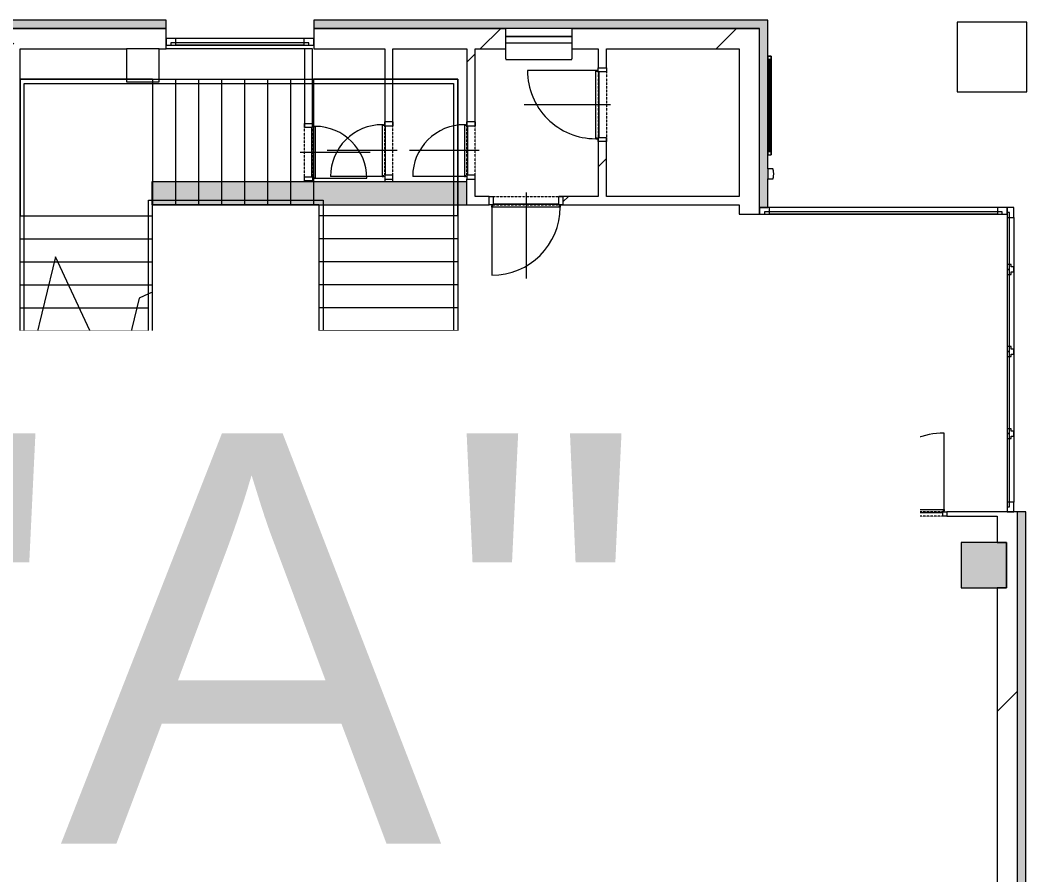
# Model space of a CAD drawing. Header units: millimetres. Extents: x 46521 to 256645, y -45352 to 20466.
# Drawn here: x 145351 to 157612, y -1503 to 8910 of the extents above; entities that cross this region are included whole.
import ezdxf

# ---------------------------------------------------------------- set-up
doc = ezdxf.new("R2010")
doc.units = ezdxf.units.MM
doc.linetypes.add('Čerchovaná se dvěma tečkami', pattern=[2.59, 1, -0.53, 0, -0.53, 0, -0.53])
for name, color, linetype, lineweight in [('A-DOOR', 31, 'Continuous', 13), ('A-DOOR-FRAM', 31, 'Continuous', 9), ('A-FLOR', 192, 'Continuous', 13), ('A-FLOR-HRAL', 11, 'Continuous', 13), ('A-GENM', 13, 'Continuous', 13), ('A-GLAZ', 151, 'Continuous', 13), ('A-GLAZ-CURT', 52, 'Continuous', 13), ('A-GLAZ-CWMG', 51, 'Continuous', 13), ('A-WALL', 113, 'Continuous', 13), ('A-WALL-PATT', 111, 'Continuous', 9), ('G-ANNO-TEXT', 231, 'Continuous', 9), ('S-COLS', 52, 'Continuous', 13), ('S-STRS', 31, 'Continuous', 13), ('S-STRS-MBND', 31, 'Continuous', 9)]:
    doc.layers.add(name, color=color, linetype=linetype, lineweight=lineweight)
doc.styles.add('Arial_3', font='arial.ttf', dxfattribs={"height": 5000})
pattern_1 = [(45, (128025, 0), (-7184.2, 7184.2), []), (45, (130898, -3e-12), (-7184.2, 7184.2), []), (45, (136646, -8e-12), (-4310.5, 10058), [4064, -2032, 67, -1965])]
pattern_2 = [(45, (128025, 0), (-7184.2, 7184.2), []), (45, (130898, -3e-12), (-7184.2, 7184.2), []), (45, (136646, -7e-12), (-4310.5, 10058), [4064, -2032, 67, -1965])]

# ---------------------------------------------------------------- blocks, each defined once
blk = doc.blocks.new('Betonový čtvercový sloup - 850 x 850-1550239-Mapka _ závislý 10')
at = {"layer": 'S-COLS', "lineweight": 9}
for p, q in [((425, 425), (-425, 425)), ((-425, 425), (-425, -425)), ((425, -425), (425, 425)), ((-425, -425), (425, -425))]:
    blk.add_line(p, q, dxfattribs=at)
blk = doc.blocks.new('ST_panel_sklo - ST_panel_sklo-2042904-Mapka _ závislý 10')
at = {"layer": 'A-GLAZ-CURT', "lineweight": 9}
for p, q in [((447, 0), (-447, 0)), ((-447, 0), (-447, -28)), ((447, -28), (447, 0)), ((-447, -28), (447, -28))]:
    blk.add_line(p, q, dxfattribs=at)
blk = doc.blocks.new('ST_panel_sklo - ST_panel_sklo-2037201-Mapka _ závislý 10')
at = {"layer": 'A-GLAZ-CURT', "lineweight": 9}
for p, q in [((1448, 28), (-1448, 28)), ((-1448, 28), (-1448, 0)), ((-1448, 0), (1448, 0)), ((1448, 0), (1448, 28))]:
    blk.add_line(p, q, dxfattribs=at)
blk = doc.blocks.new('ST_panel_sklo - ST_panel_sklo-1403568-Mapka _ závislý 10')
at = {"layer": 'A-GLAZ-CURT', "lineweight": 9}
for p, q in [((500, 0), (-500, 0)), ((-500, 0), (-500, -28)), ((500, -28), (500, 0)), ((-500, -28), (500, -28))]:
    blk.add_line(p, q, dxfattribs=at)
blk = doc.blocks.new('ST_panel_sklo - ST_panel_sklo-2042996-Mapka _ závislý 10')
at = {"layer": 'A-GLAZ-CURT', "lineweight": 9}
for p, q in [((347, 0), (-347, 0)), ((-347, 0), (-347, -28)), ((347, -28), (347, 0)), ((-347, -28), (347, -28))]:
    blk.add_line(p, q, dxfattribs=at)
blk = doc.blocks.new('OKNO_1k - OKNO_1k_800x900-2034290-Mapka _ závislý 10')
at = {"layer": 'A-GLAZ', "lineweight": 9}
for p, q in [((-400, 126), (400, 126)), ((-400, 25), (-400, 126)), ((400, 126), (400, 25)), ((400, 25), (-400, 25)), ((-400, 25), (400, 25)), ((-400, -55), (-400, 25)), ((400, 25), (400, -55)), ((400, -55), (-400, -55))]:
    blk.add_line(p, q, dxfattribs=at)
blk = doc.blocks.new('parapet s nosem_vnitní - parapet s nosem_vnitní-1280353-Mapka _ závislý 10')
at = {"layer": 'A-GENM', "lineweight": 9}
for p, q in [((-400, -190), (-400, 0)), ((400, 0), (400, -190)), ((-400, -190), (-400, -200)), ((-400, -200), (400, -200)), ((-400, -200), (400, -200)), ((400, -200), (400, -190))]:
    blk.add_line(p, q, dxfattribs=at)
blk = doc.blocks.new('Betonový čtvercový sloup - 400 x 400-1924024-Mapka _ závislý 10')
at = {"layer": 'S-COLS', "lineweight": 9}
h = blk.add_hatch(dxfattribs=at)
h.set_pattern_fill('FP_103', color=256, style=0, pattern_type=2)
h.set_pattern_definition([(45, (-22985, -2326), (-7184, 7184), []), (45, (-20112, -2326), (-7184, 7184), []), (45, (-14364, -2326), (-4310.5, 10058), [4064, -2032, 67, -1965])])
h.paths.add_polyline_path([(-200, -200), (200, -200), (200, 200), (-200, 200)])
for p, q in [((200, 200), (-200, 200)), ((-200, 200), (-200, -200)), ((200, -200), (200, 200)), ((-200, -200), (200, -200))]:
    blk.add_line(p, q, dxfattribs=at)
blk = doc.blocks.new('DPS_panel_plný - DPS_panel_plný-1380643-Mapka _ závislý 10')
at = {"layer": 'A-GLAZ-CURT', "lineweight": 9}
for p, q in [((840, 28), (-840, 28)), ((-840, 28), (-840, 0)), ((-840, 0), (840, 0)), ((840, 0), (840, 28))]:
    blk.add_line(p, q, dxfattribs=at)
blk = doc.blocks.new('Rectangular Mullion - Rectangular Mullion-Loc wall 49 Bottom 120mm 02-1380641-Mapka _ závislý 10')
at = {"layer": 'A-GLAZ-CWMG', "lineweight": 9}
for p, q in [((20783, 8685), (19223, 8685)), ((20783, 8605), (19223, 8605))]:
    blk.add_line(p, q, dxfattribs=at)
blk = doc.blocks.new('Rectangular Mullion - Rectangular Mullion-Loc wall 49 Bottom 120mm 02-1380644-Mapka _ závislý 10')
at = {"layer": 'A-GLAZ-CWMG', "lineweight": 9}
for p, q in [((-120, -79), (-120, 1)), ((-120, 1), (0, 1)), ((0, 1), (0, -79)), ((0, -79), (-120, -79))]:
    blk.add_line(p, q, dxfattribs=at)
blk = doc.blocks.new('Rectangular Mullion - Rectangular Mullion-Loc wall 49 Bottom 120mm 02-1380654-Mapka _ závislý 10')
at = {"layer": 'A-GLAZ-CWMG', "lineweight": 9}
for p, q in [((0, 1), (-120, 1)), ((-120, 1), (-120, -79)), ((0, -79), (0, 1)), ((-120, -79), (0, -79))]:
    blk.add_line(p, q, dxfattribs=at)
blk = doc.blocks.new('Rectangular Mullion - Rectangular Mullion-Loc wall 49 Bottom 120mm 02-2042903-Mapka _ závislý 10')
at = {"layer": 'A-GLAZ-CWMG', "lineweight": 9}
for p, q in [((29347, 3813), (29347, 3039)), ((29427, 3873), (29427, 3039))]:
    blk.add_line(p, q, dxfattribs=at)
blk = doc.blocks.new('Rectangular Mullion - Rectangular Mullion-Loc wall 49 Bottom 120mm 02-1403882-Mapka _ závislý 10')
at = {"layer": 'A-GLAZ-CWMG', "lineweight": 9}
for p, q in [((29347, 5813), (29347, 4933)), ((29427, 5873), (29427, 4873))]:
    blk.add_line(p, q, dxfattribs=at)
blk = doc.blocks.new('Rectangular Mullion - Rectangular Mullion-Loc wall 49 Bottom 120mm 02-2042995-Mapka _ závislý 10')
at = {"layer": 'A-GLAZ-CWMG', "lineweight": 9}
for p, q in [((29347, 6507), (29347, 5933)), ((29427, 6507), (29427, 5873))]:
    blk.add_line(p, q, dxfattribs=at)
blk = doc.blocks.new('Rectangular Mullion - Rectangular Mullion-Loc wall 49 Bottom 120mm 02-1403919-Mapka _ závislý 10')
at = {"layer": 'A-GLAZ-CWMG', "lineweight": 9}
for p, q in [((-120, -1), (-120, 79)), ((-120, 79), (0, 79)), ((0, 79), (0, -1)), ((0, -1), (-120, -1))]:
    blk.add_line(p, q, dxfattribs=at)
blk = doc.blocks.new('Rectangular Mullion - Rectangular Mullion-Loc wall 49 Bottom 120mm 02-2036990-Mapka _ závislý 10')
at = {"layer": 'A-GLAZ-CWMG', "lineweight": 9}
for p, q in [((0, 79), (-120, 79)), ((-120, 79), (-120, -1)), ((0, -1), (0, 79)), ((-120, -1), (0, -1))]:
    blk.add_line(p, q, dxfattribs=at)
blk = doc.blocks.new('Rectangular Mullion - Rectangular Mullion-Loc wall 49 Bottom 120mm-1403881-Mapka _ závislý 10')
at = {"layer": 'A-GLAZ-CWMG', "lineweight": 9}
for p, q in [((-60, -1), (-60, 49)), ((-60, 49), (-30, 49)), ((-30, 49), (-30, 79)), ((-30, 79), (30, 79)), ((30, 79), (30, 49)), ((30, 49), (60, 49)), ((60, 49), (60, -1)), ((60, -1), (-60, -1))]:
    blk.add_line(p, q, dxfattribs=at)
blk = doc.blocks.new('Rectangular Mullion - Rectangular Mullion-Loc wall 49 Bottom 120mm-V157-Mapka _ závislý 10')
at = {"layer": 'A-GLAZ-CWMG', "lineweight": 9}
for p, q in [((-60, -1), (-60, 49)), ((-60, 49), (-30, 49)), ((-30, 49), (-30, 79)), ((-30, 79), (30, 79)), ((30, 79), (30, 49)), ((30, 49), (60, 49)), ((60, 49), (60, -1)), ((60, -1), (-60, -1))]:
    blk.add_line(p, q, dxfattribs=at)
blk = doc.blocks.new('Rectangular Mullion - Rectangular Mullion-Loc wall 49 Bottom 120mm-V158-Mapka _ závislý 10')
at = {"layer": 'A-GLAZ-CWMG', "lineweight": 9}
for p, q in [((-60, -1), (-60, 49)), ((-60, 49), (-30, 49)), ((-30, 49), (-30, 79)), ((-30, 79), (30, 79)), ((30, 79), (30, 49)), ((30, 49), (60, 49)), ((60, 49), (60, -1)), ((60, -1), (-60, -1))]:
    blk.add_line(p, q, dxfattribs=at)
blk = doc.blocks.new('Rectangular Mullion - Rectangular Mullion-Loc wall 49 Bottom 120mm 02-2037200-Mapka _ závislý 10')
at = {"layer": 'A-GLAZ-CWMG', "lineweight": 9}
for p, q in [((29228, 6627), (26452, 6627)), ((29228, 6547), (26452, 6547))]:
    blk.add_line(p, q, dxfattribs=at)
blk = doc.blocks.new('Rectangular Mullion - Rectangular Mullion-Loc wall 49 Bottom 120mm 02-1403604-Mapka _ závislý 10')
at = {"layer": 'A-GLAZ-CWMG', "lineweight": 9}
for p, q in [((-120, -79), (-120, 1)), ((-120, 1), (0, 1)), ((0, 1), (0, -79)), ((0, -79), (-120, -79))]:
    blk.add_line(p, q, dxfattribs=at)
blk = doc.blocks.new('Rectangular Mullion - Rectangular Mullion-Loc wall 49 Bottom 120mm 02-1403605-Mapka _ závislý 10')
at = {"layer": 'A-GLAZ-CWMG', "lineweight": 9}
for p, q in [((0, 1), (-120, 1)), ((-120, 1), (-120, -79)), ((0, -79), (0, 1)), ((-120, -79), (0, -79))]:
    blk.add_line(p, q, dxfattribs=at)
blk = doc.blocks.new('Informační tabule - Informační tabule-1630104-Mapka _ závislý 10')
at = {"layer": 'A-GENM', "lineweight": 9}
for p, q in [((26432, 8471), (26432, 7271)), ((26432, 7271), (26432, 8471)), ((26472, 8471), (26432, 8471)), ((26432, 8471), (26472, 8471)), ((26472, 8471), (26472, 7271)), ((26472, 7271), (26472, 8471)), ((26432, 8431), (26432, 7311)), ((26432, 7311), (26432, 8431)), ((26452, 8431), (26432, 8431)), ((26432, 8431), (26452, 8431)), ((26432, 8431), (26432, 7311)), ((26432, 7311), (26432, 8431)), ((26472, 8431), (26432, 8431)), ((26432, 8431), (26472, 8431)), ((26452, 8431), (26452, 7311)), ((26452, 7311), (26452, 8431)), ((26472, 8431), (26452, 8431)), ((26452, 8431), (26472, 8431)), ((26452, 8431), (26452, 7311)), ((26452, 7311), (26452, 8431)), ((26472, 8431), (26472, 7311)), ((26472, 7311), (26472, 8431)), ((26472, 8431), (26472, 7311)), ((26472, 7311), (26472, 8431)), ((26452, 7311), (26432, 7311)), ((26452, 7311), (26432, 7311)), ((26432, 7311), (26472, 7311)), ((26432, 7311), (26472, 7311)), ((26432, 7271), (26472, 7271)), ((26432, 7271), (26472, 7271)), ((26472, 7311), (26452, 7311)), ((26472, 7311), (26452, 7311))]:
    blk.add_line(p, q, dxfattribs=at)
blk = doc.blocks.new('Nástěnný zvonek - Typ 1-1638298-Mapka _ závislý 10')
at = {"layer": 'A-GENM', "lineweight": 9}
for p, q in [((65, 141), (65, 75)), ((185, 75), (185, 142)), ((65, 75), (185, 75))]:
    blk.add_line(p, q, dxfattribs=at)
for start, end in [(78.4414, 102.2316), (81.0091, 99.6582), (81.0091, 99.6582), (81.0091, 99.6582), (81.0091, 99.6582), (81.0091, 99.6582), (81.0091, 99.6582), (81.0091, 99.6582), (81.0091, 99.6582), (81.0091, 99.6582), (81.0091, 99.6582), (81.0091, 99.6582), (81.0091, 99.6582), (81.0091, 99.6582), (81.0091, 99.6582), (81.0091, 99.6582), (81.0091, 99.6582)]:
    blk.add_arc((127, -144), 291, start, end, dxfattribs=at)
blk = doc.blocks.new('DVERE_1k_oblozka - DD03_01_600x1970_koupelna-1549500-Mapka _ závislý 10')
at = {"layer": 'A-DOOR', "lineweight": 9}
for p, q in [((0, -103), (0, 747)), ((-315, 47), (-315, 707)), ((-300, 47), (-350, 47)), ((-350, 47), (-350, -53)), ((315, 77), (-315, 77)), ((-315, 77), (-315, 62)), ((-315, 62), (-300, 62)), ((-300, -53), (-300, 47)), ((-300, 37), (300, 37)), ((205, 77), (-205, 77)), ((300, 62), (315, 62)), ((350, 47), (300, 47)), ((300, 47), (300, -53)), ((315, 62), (315, 77)), ((315, 77), (315, 47)), ((350, -53), (350, 47)), ((-350, -53), (-300, -53)), ((300, -53), (350, -53))]:
    blk.add_line(p, q, dxfattribs=at)
at = {"layer": 'A-DOOR', "linetype": 'Čerchovaná se dvěma tečkami', "lineweight": 9}
for p, q in [((-300, 47), (300, 47)), ((-300, -53), (300, -53))]:
    blk.add_line(p, q, dxfattribs=at)
at = {"layer": 'A-DOOR', "lineweight": 9}
blk.add_arc((-315, 77), 630, 360, 90, dxfattribs=at)
at = {"layer": 'A-DOOR-FRAM'}
for p, q in [((-300, 47), (-350, 47)), ((-300, -53), (-300, 47)), ((300, 47), (300, -53)), ((300, 47), (350, 47)), ((-350, -53), (-300, -53)), ((350, -53), (300, -53))]:
    blk.add_line(p, q, dxfattribs=at)
blk = doc.blocks.new('DVERE_1k_oblozka - DD03_01_600x1970_koupelna-1549499-Mapka _ závislý 10')
at = {"layer": 'A-DOOR', "lineweight": 9}
for p, q in [((-350, 53), (-300, 53)), ((-350, -47), (-350, 53)), ((-300, 53), (-300, -47)), ((0, 103), (0, -747)), ((300, 53), (350, 53)), ((300, -47), (300, 53)), ((350, 53), (350, -47)), ((-300, -47), (-350, -47)), ((-315, -47), (-315, -707)), ((-315, -62), (-300, -62)), ((-315, -77), (-315, -62)), ((315, -77), (-315, -77)), ((-300, -37), (300, -37)), ((205, -77), (-205, -77)), ((350, -47), (300, -47)), ((300, -62), (315, -62)), ((315, -77), (315, -47)), ((315, -62), (315, -77))]:
    blk.add_line(p, q, dxfattribs=at)
at = {"layer": 'A-DOOR', "linetype": 'Čerchovaná se dvěma tečkami', "lineweight": 9}
for p, q in [((-300, 53), (300, 53)), ((-300, -47), (300, -47))]:
    blk.add_line(p, q, dxfattribs=at)
at = {"layer": 'A-DOOR', "lineweight": 9}
blk.add_arc((-315, -77), 630, 270, 0, dxfattribs=at)
at = {"layer": 'A-DOOR-FRAM'}
for p, q in [((-350, 53), (-300, 53)), ((-300, 53), (-300, -47)), ((300, -47), (300, 53)), ((350, 53), (300, 53)), ((-300, -47), (-350, -47)), ((300, -47), (350, -47))]:
    blk.add_line(p, q, dxfattribs=at)
blk = doc.blocks.new('DVERE_1k_oblozka - DD03_01_800x1970_koupelna-1549492-Mapka _ závislý 10')
at = {"layer": 'A-DOOR', "lineweight": 9}
for p, q in [((-450, 53), (-400, 53)), ((-450, -47), (-450, 53)), ((-400, 53), (-400, -47)), ((0, 103), (0, -947)), ((400, 53), (450, 53)), ((400, -47), (400, 53)), ((450, 53), (450, -47)), ((-400, -47), (-450, -47)), ((-415, -47), (-415, -907)), ((-415, -62), (-400, -62)), ((-415, -77), (-415, -62)), ((415, -77), (-415, -77)), ((-400, -37), (400, -37)), ((305, -77), (-305, -77)), ((450, -47), (400, -47)), ((400, -62), (415, -62)), ((415, -77), (415, -47)), ((415, -62), (415, -77))]:
    blk.add_line(p, q, dxfattribs=at)
at = {"layer": 'A-DOOR', "linetype": 'Čerchovaná se dvěma tečkami', "lineweight": 9}
for p, q in [((-400, 53), (400, 53)), ((-400, -47), (400, -47))]:
    blk.add_line(p, q, dxfattribs=at)
at = {"layer": 'A-DOOR', "lineweight": 9}
blk.add_arc((-415, -77), 830, 270, 0, dxfattribs=at)
at = {"layer": 'A-DOOR-FRAM'}
for p, q in [((-450, 53), (-400, 53)), ((-400, 53), (-400, -47)), ((400, -47), (400, 53)), ((450, 53), (400, 53)), ((-400, -47), (-450, -47)), ((400, -47), (450, -47))]:
    blk.add_line(p, q, dxfattribs=at)
blk = doc.blocks.new('Typ horního madla - Horní madlo_Vnitřní_-2021614-Mapka _ závislý 10')
at = {"layer": 'A-FLOR-HRAL', "lineweight": 9}
for p, q in [((18888, 6715), (19013, 6715)), ((18888, 6590), (18888, 6715)), ((18938, 6665), (19013, 6665)), ((18938, 6590), (18938, 6665)), ((19013, 6715), (20898, 6715)), ((19013, 6665), (20898, 6665)), ((20898, 6715), (21015, 6715)), ((20898, 6665), (20965, 6665)), ((20965, 6665), (20965, 6526)), ((21015, 6715), (21015, 6526)), ((18888, 6526), (18888, 6590)), ((18888, 5574), (18888, 6526)), ((18938, 6526), (18938, 6590)), ((18938, 5597), (18938, 6526)), ((20965, 6526), (20965, 4846)), ((21015, 6526), (21015, 4846)), ((18938, 5597), (18888, 5574)), ((18888, 4846), (18888, 5574)), ((18938, 4846), (18938, 5597)), ((18888, 4846), (18938, 4846)), ((21015, 4846), (20965, 4846))]:
    blk.add_line(p, q, dxfattribs=at)
blk = doc.blocks.new('Typ horního madla - Horní madlo_Vnitřní_-2021630-Mapka _ závislý 10')
at = {"layer": 'A-FLOR-HRAL', "lineweight": 9}
for p, q in [((17327, 8190), (18658, 8190)), ((17327, 6526), (17327, 8190)), ((17377, 8140), (18658, 8140)), ((17377, 6526), (17377, 8140)), ((18658, 8190), (20898, 8190)), ((18658, 8140), (20898, 8140)), ((20898, 8190), (22655, 8190)), ((20898, 8140), (22605, 8140)), ((22605, 8140), (22605, 6806)), ((22655, 8190), (22655, 6806)), ((22605, 6806), (22605, 4846)), ((22655, 6806), (22655, 4846)), ((17327, 4846), (17327, 6526)), ((17377, 4869), (17377, 6526)), ((17377, 4869), (17327, 4846)), ((17327, 4846), (17377, 4846)), ((17327, 4846), (17327, 4846)), ((17377, 4846), (17377, 4869)), ((22655, 4846), (22605, 4846))]:
    blk.add_line(p, q, dxfattribs=at)
blk = doc.blocks.new('DVERE_1k_oblozka - DD03_01_800x1970_koupelna-2042788-Mapka _ závislý 10')
at = {"layer": 'A-DOOR', "lineweight": 9}
for p, q in [((-415, 22), (-415, 882)), ((0, -78), (0, 922)), ((-400, 22), (-450, 22)), ((-450, 22), (-450, -28)), ((415, 52), (-415, 52)), ((-415, 52), (-415, 37)), ((-415, 37), (-400, 37)), ((-400, -28), (-400, 22)), ((-400, 12), (400, 12)), ((305, 52), (-305, 52)), ((400, 37), (415, 37)), ((450, 22), (400, 22)), ((400, 22), (400, -28)), ((415, 37), (415, 52)), ((415, 52), (415, 22)), ((450, -28), (450, 22)), ((-450, -28), (-400, -28)), ((400, -28), (450, -28))]:
    blk.add_line(p, q, dxfattribs=at)
at = {"layer": 'A-DOOR', "linetype": 'Čerchovaná se dvěma tečkami', "lineweight": 9}
for p, q in [((-400, 22), (400, 22)), ((-400, -28), (400, -28))]:
    blk.add_line(p, q, dxfattribs=at)
at = {"layer": 'A-DOOR', "lineweight": 9}
blk.add_arc((-415, 52), 830, 360, 90, dxfattribs=at)
at = {"layer": 'A-DOOR-FRAM'}
for p, q in [((-400, 22), (-450, 22)), ((-400, -28), (-400, 22)), ((400, 22), (400, -28)), ((400, 22), (450, 22)), ((-450, -28), (-400, -28)), ((450, -28), (400, -28))]:
    blk.add_line(p, q, dxfattribs=at)
blk = doc.blocks.new('DVERE_1k_oblozka - DD03_01_900x1970-2043994-Mapka _ závislý 10')
at = {"layer": 'A-DOOR', "lineweight": 9}
for p, q in [((-500, 28), (-450, 28)), ((-500, -22), (-500, 28)), ((-450, 28), (-450, -22)), ((0, 78), (0, -1022)), ((450, 28), (500, 28)), ((450, -22), (450, 28)), ((500, 28), (500, -22)), ((-450, -22), (-500, -22)), ((-465, -22), (-465, -982)), ((-465, -37), (-450, -37)), ((-465, -52), (-465, -37)), ((465, -52), (-465, -52)), ((-450, -12), (450, -12)), ((355, -52), (-355, -52)), ((500, -22), (450, -22)), ((450, -37), (465, -37)), ((465, -52), (465, -22)), ((465, -37), (465, -52))]:
    blk.add_line(p, q, dxfattribs=at)
at = {"layer": 'A-DOOR', "linetype": 'Čerchovaná se dvěma tečkami', "lineweight": 9}
for p, q in [((-450, 28), (450, 28)), ((-450, -22), (450, -22))]:
    blk.add_line(p, q, dxfattribs=at)
at = {"layer": 'A-DOOR', "lineweight": 9}
blk.add_arc((-465, -52), 930, 270, 0, dxfattribs=at)
at = {"layer": 'A-DOOR-FRAM'}
for p, q in [((-500, 28), (-450, 28)), ((-450, 28), (-450, -22)), ((450, -22), (450, 28)), ((500, 28), (450, 28)), ((-450, -22), (-500, -22)), ((450, -22), (500, -22))]:
    blk.add_line(p, q, dxfattribs=at)
blk = doc.blocks.new('Betonový čtvercový sloup - 400 x 400-V178-Mapka _ závislý 10')
at = {"layer": 'S-COLS', "lineweight": 9}
h = blk.add_hatch(dxfattribs=at)
h.set_pattern_fill('FP_117', color=256, style=0, pattern_type=2)
h.set_pattern_definition([(45, (-18821, -8360), (-7184, 7184), []), (45, (-15948, -8360), (-7184, 7184), []), (45, (-10200, -8360), (-4310.5, 10058), [4064, -2032, 67, -1965])])
h.paths.add_polyline_path([(-200, -200), (200, -200), (200, 200), (-200, 200)])
for p, q in [((200, 200), (-200, 200)), ((-200, 200), (-200, -200)), ((200, -200), (200, 200)), ((-200, -200), (200, -200))]:
    blk.add_line(p, q, dxfattribs=at)

msp = doc.modelspace()

# ---------------------------------------------------------------- hatches: boundary and pattern name
at = {"layer": 'A-WALL-PATT'}
h = msp.add_hatch(color=256, dxfattribs=at)
h.paths.add_polyline_path([(154456.7, 8810.3), (154456.7, 8910.3), (148927.5, 8910.3), (148927.5, 8810.3), (154356.7, 8810.3)])
h.paths.add_polyline_path([(143937.2, 8810.3), (143937.2, 8811.3), (147127.5, 8810.3), (147127.5, 8910.3), (138436.7, 8910.3), (138436.7, 8810.3), (143487.2, 8810.3)])
h = msp.add_hatch(dxfattribs=at)
h.set_pattern_fill('FP_56', color=256, angle=45, style=0, pattern_type=2)
h.set_pattern_definition(pattern_1)
h.paths.add_polyline_path([(154106.7, 8560.3), (154356.7, 8560.3), (154356.7, 8810.3), (152068.1, 8810.3), (152068.1, 8560.3), (152490.3, 8560.3)])
h.paths.add_polyline_path([(138786.7, 8560.3), (141467.2, 8560.3), (141467.2, 8810.3), (138536.7, 8810.3), (138536.7, 8560.3)])
h.paths.add_polyline_path([(142687.2, 8560.3), (142687.2, 8810.3), (142267.2, 8810.3), (142267.2, 8560.3), (142601.8, 8560.3)])
h.paths.add_polyline_path([(149791.8, 8560.3), (151268.1, 8560.3), (151268.1, 8810.3), (148927.5, 8810.3), (148927.5, 8560.3)])
h.paths.add_polyline_path([(143487.2, 8560.3), (143937.2, 8577.6), (143937.2, 8810.3), (143487.2, 8810.3), (143487.2, 8604.7)])
h.paths.add_polyline_path([(144737.2, 8560.3), (147127.5, 8560.3), (147127.5, 8810.3), (144737.2, 8810.3), (144737.2, 8630.3)])
for points in [[(154456.7, 6626.8), (154456.7, 8810.3), (154356.7, 8810.3), (154356.7, 6626.8)], [(149891.8, 6661.4), (150791.8, 6661.4), (150791.8, 6941.4), (146956, 6941.4), (146956, 6661.4), (149791.8, 6661.4)], [(157498.1, -4136.1), (157598.1, -4136.1), (157598.1, 2919.2), (157498.1, 2919.2), (157498.1, -3886.1)]]:
    msp.add_hatch(color=256, dxfattribs=at).paths.add_polyline_path(points)
h = msp.add_hatch(dxfattribs=at)
h.set_pattern_fill('FP_61', color=256, angle=45, style=0, pattern_type=2)
h.set_pattern_definition(pattern_2)
h.paths.add_polyline_path([(148812.9, 7650.8), (148912.9, 7650.8), (148912.9, 8560.3), (148812.9, 8560.3), (148812.9, 7985.3)])
h = msp.add_hatch(dxfattribs=at)
h.set_pattern_fill('FP_61', color=256, angle=45, style=0, pattern_type=2)
h.set_pattern_definition(pattern_2)
h.paths.add_polyline_path([(149791.8, 6941.4), (149891.8, 6941.4), (149891.8, 6971.4), (149791.8, 6971.4)])
h.paths.add_polyline_path([(149891.8, 7671.4), (149891.8, 8560.3), (149791.8, 8560.3), (149791.8, 7671.4)])
h = msp.add_hatch(dxfattribs=at)
h.set_pattern_fill('FP_61', color=256, angle=45, style=0, pattern_type=2)
h.set_pattern_definition(pattern_2)
h.paths.add_polyline_path([(150791.8, 6661.4), (150891.8, 6661.4), (150891.8, 6971.4), (150791.8, 6971.4), (150791.8, 6761.4)])
h.paths.add_polyline_path([(150791.8, 7671.4), (150891.8, 7671.4), (150891.8, 8560.3), (150791.8, 8560.3), (150791.8, 7985.3)])
h = msp.add_hatch(dxfattribs=at)
h.set_pattern_fill('FP_61', color=256, angle=45, style=0, pattern_type=2)
h.set_pattern_definition(pattern_2)
h.paths.add_polyline_path([(152390.3, 6761.4), (152490.3, 6761.4), (152490.3, 7430.3), (152390.3, 7430.3)])
h.paths.add_polyline_path([(152490.3, 8330.3), (152490.3, 8560.3), (152390.3, 8560.3), (152390.3, 8330.3)])
h = msp.add_hatch(dxfattribs=at)
h.set_pattern_fill('FP_55', color=256, angle=45, style=0, pattern_type=2)
h.set_pattern_definition(pattern_2)
h.paths.add_polyline_path([(154106.7, 6547.8), (154356.7, 6547.8), (154356.7, 8560.3), (154106.7, 8560.3), (154106.7, 6661.4)])
h = msp.add_hatch(dxfattribs=at)
h.set_pattern_fill('FP_55', color=256, angle=45, style=0, pattern_type=2)
h.set_pattern_definition(pattern_2)
h.paths.add_polyline_path([(151961.8, 6661.4), (154106.7, 6661.4), (154106.7, 6761.4), (151961.8, 6761.4)])
h.paths.add_polyline_path([(150891.8, 6661.4), (151061.8, 6661.4), (151061.8, 6761.4), (150891.8, 6761.4)])
h = msp.add_hatch(dxfattribs=at)
h.set_pattern_fill('FP_56', color=256, angle=45, style=0, pattern_type=2)
h.set_pattern_definition(pattern_1)
h.paths.add_polyline_path([(156638.1, 2869.2), (157248.1, 2869.2), (157248.1, 2919.2), (156638.1, 2919.2)])
h.paths.add_polyline_path([(146775.3, 2869.2), (147387.6, 2869.2), (147387.6, 2919.2), (144753.3, 2919.2), (144753.3, 2869.2)])
h.paths.add_polyline_path([(153549.6, 2869.2), (153549.6, 2919.2), (152489.6, 2919.2), (152489.6, 2869.2), (153054.6, 2869.2)])
h.paths.add_polyline_path([(155638.1, 2869.2), (155638.1, 2919.2), (154549.6, 2919.2), (154549.6, 2869.2), (155134.6, 2869.2)])
h.paths.add_polyline_path([(150317.6, 2869.2), (151489.6, 2869.2), (151489.6, 2919.2), (150317.6, 2919.2)])
h.paths.add_polyline_path([(148287.6, 2869.2), (149417.6, 2869.2), (149417.6, 2919.2), (148287.6, 2919.2)])
h = msp.add_hatch(dxfattribs=at)
h.set_pattern_fill('FP_55', color=256, angle=45, style=0, pattern_type=2)
h.set_pattern_definition(pattern_2)
h.paths.add_polyline_path([(146825.3, -1142.8), (146825.3, 2869.2), (146775.3, 2869.2), (146775.3, -1142.8)])
h = msp.add_hatch(dxfattribs=at)
h.set_pattern_fill('FP_55', color=256, angle=45, style=0, pattern_type=2)
h.set_pattern_definition(pattern_2)
h.paths.add_polyline_path([(148907.6, -1142.8), (148907.6, 2869.2), (148857.6, 2869.2), (148857.6, -1142.8)])
h = msp.add_hatch(dxfattribs=at)
h.set_pattern_fill('FP_55', color=256, angle=45, style=0, pattern_type=2)
h.set_pattern_definition(pattern_2)
h.paths.add_polyline_path([(150985.3, -1142.8), (150985.3, 2125.9), (150935.3, 2125.9), (150935.3, -1142.8)])
h.paths.add_polyline_path([(150985.3, 2525.9), (150985.3, 2869.2), (150935.3, 2869.2), (150935.3, 2525.9)])
h = msp.add_hatch(dxfattribs=at)
h.set_pattern_fill('FP_57', color=256, angle=45, style=0, pattern_type=2)
h.set_pattern_definition(pattern_2)
h.paths.add_polyline_path([(153054.6, -1158.3), (153054.6, 2869.2), (153004.6, 2869.2), (153004.6, -1158.3)])
h = msp.add_hatch(dxfattribs=at)
h.set_pattern_fill('FP_57', color=256, angle=45, style=0, pattern_type=2)
h.set_pattern_definition(pattern_2)
h.paths.add_polyline_path([(155134.6, -1158.3), (155134.6, 2869.2), (155084.6, 2869.2), (155084.6, -1158.3)])
h = msp.add_hatch(dxfattribs=at)
h.set_pattern_fill('FP_55', color=256, angle=45, style=0, pattern_type=2)
h.set_pattern_definition(pattern_2)
h.paths.add_polyline_path([(157498.1, -3886.1), (157498.1, 2919.2), (157248.1, 2919.2), (157248.1, 2545.3), (157363.1, 2545.3), (157363.1, 1995.3), (157248.1, 1995.3), (157248.1, -3886.1), (157363.1, -3886.1)])
at = {"layer": 'S-COLS'}
msp.add_hatch(color=256, dxfattribs=at).paths.add_polyline_path([(157363.1, 1995.3), (157363.1, 2545.3), (156813.1, 2545.3), (156813.1, 1995.3), (157248.1, 1995.3)])

# ---------------------------------------------------------------- linework, layer by layer
at = {"layer": 'A-FLOR', "lineweight": 9}
msp.add_line((148812.9, 8560.3), (147127.5, 8560.3), dxfattribs=at)
at = {"layer": 'A-WALL', "lineweight": 9}
for p, q in [((147127.5, 8910.3), (138436.7, 8910.3)), ((147127.5, 8560.3), (147127.5, 8910.3)), ((154456.7, 8910.3), (148927.5, 8910.3)), ((148927.5, 8910.3), (148927.5, 8560.3)), ((154456.7, 7096.8), (154456.7, 8910.3)), ((144737.2, 8810.3), (147127.5, 8810.3)), ((147127.5, 8810.3), (144737.2, 8810.3)), ((148927.5, 8810.3), (151268.1, 8810.3)), ((151268.1, 8810.3), (148927.5, 8810.3)), ((152068.1, 8810.3), (154356.7, 8810.3)), ((154356.7, 8810.3), (152068.1, 8810.3)), ((154356.7, 6547.8), (154356.7, 8810.3)), ((145351, 8560.3), (146646, 8560.3)), ((145351, 4725.3), (145351, 8560.3)), ((147046, 8560.3), (147127.5, 8560.3)), ((148912.9, 8560.3), (148812.9, 8560.3)), ((148812.9, 8560.3), (148812.9, 7650.8)), ((148912.9, 7650.8), (148912.9, 8560.3)), ((148927.5, 8560.3), (149791.8, 8560.3)), ((149791.8, 8560.3), (149791.8, 7671.4)), ((149891.8, 8560.3), (150791.8, 8560.3)), ((149891.8, 7671.4), (149891.8, 8560.3)), ((150791.8, 8560.3), (150791.8, 7671.4)), ((150891.8, 8560.3), (151268.1, 8560.3)), ((150891.8, 7671.4), (150891.8, 8560.3)), ((152068.1, 8560.3), (152390.3, 8560.3)), ((152390.3, 8560.3), (152390.3, 8330.3)), ((152490.3, 8560.3), (154106.7, 8560.3)), ((152490.3, 8330.3), (152490.3, 8560.3)), ((154106.7, 8560.3), (154106.7, 6761.4)), ((152390.3, 7430.3), (152390.3, 6761.4)), ((152490.3, 6761.4), (152490.3, 7430.3)), ((150791.8, 6941.4), (146956, 6941.4)), ((146956, 6941.4), (146956, 6661.4)), ((148812.9, 6950.8), (148812.9, 6941.4)), ((148912.9, 6941.4), (148912.9, 6950.8)), ((149791.8, 6971.4), (149791.8, 6941.4)), ((149891.8, 6941.4), (149891.8, 6971.4)), ((150791.8, 6661.4), (150791.8, 6971.4)), ((150891.8, 6761.4), (150891.8, 6971.4)), ((154456.7, 6626.8), (154456.7, 6976.8)), ((151061.8, 6761.4), (150891.8, 6761.4)), ((152390.3, 6761.4), (151961.8, 6761.4)), ((154106.7, 6761.4), (152490.3, 6761.4)), ((146956, 6661.4), (150791.8, 6661.4)), ((150791.8, 6661.4), (151061.8, 6661.4)), ((151961.8, 6661.4), (154106.7, 6661.4)), ((154106.7, 6661.4), (154106.7, 6547.8)), ((154356.7, 6626.8), (154456.7, 6626.8)), ((154106.7, 6547.8), (154356.7, 6547.8)), ((145226, 4725.3), (145351, 4725.3)), ((147387.6, 2919.2), (144703.3, 2919.2)), ((144753.3, 2869.2), (146775.3, 2869.2)), ((146775.3, 2869.2), (146775.3, -1142.8)), ((146825.3, 2869.2), (147387.6, 2869.2)), ((146825.3, -1142.8), (146825.3, 2869.2)), ((149417.6, 2919.2), (148287.6, 2919.2)), ((148287.6, 2869.2), (148857.6, 2869.2)), ((148857.6, 2869.2), (148857.6, -1142.8)), ((148907.6, 2869.2), (149417.6, 2869.2)), ((148907.6, -1142.8), (148907.6, 2869.2)), ((151489.6, 2919.2), (150317.6, 2919.2)), ((150317.6, 2869.2), (150935.3, 2869.2)), ((150935.3, 2869.2), (150935.3, 2525.9)), ((150985.3, 2869.2), (151489.6, 2869.2)), ((150985.3, 2525.9), (150985.3, 2869.2)), ((153549.6, 2919.2), (152489.6, 2919.2)), ((152489.6, 2869.2), (153004.6, 2869.2)), ((153004.6, 2869.2), (153004.6, -1158.3)), ((153054.6, -1158.3), (153054.6, 2869.2)), ((153054.6, 2869.2), (153549.6, 2869.2)), ((155638.1, 2919.2), (154549.6, 2919.2)), ((154549.6, 2869.2), (155084.6, 2869.2)), ((155084.6, 2869.2), (155084.6, -1158.3)), ((155134.6, 2869.2), (155638.1, 2869.2)), ((155134.6, -1158.3), (155134.6, 2869.2)), ((157598.1, 2919.2), (156638.1, 2919.2)), ((156638.1, 2869.2), (157248.1, 2869.2)), ((157248.1, 2869.2), (157248.1, 2545.3)), ((157498.1, -4136.1), (157498.1, 2919.2)), ((157598.1, -4236.1), (157598.1, 2919.2)), ((157248.1, 2545.3), (157363.1, 2545.3)), ((157363.1, 2545.3), (157363.1, 1995.3)), ((150935.3, 2125.9), (150935.3, -1142.8)), ((150985.3, -1142.8), (150985.3, 2125.9)), ((157248.1, 1995.3), (157248.1, -3886.1)), ((157363.1, 1995.3), (157248.1, 1995.3)), ((146775.3, -1142.8), (146825.3, -1142.8)), ((148857.6, -1142.8), (148907.6, -1142.8)), ((150935.3, -1142.8), (150985.3, -1142.8)), ((153004.6, -1158.3), (153054.6, -1158.3)), ((155084.6, -1158.3), (155134.6, -1158.3))]:
    msp.add_line(p, q, dxfattribs=at)
at = {"layer": 'S-COLS', "lineweight": 9}
for p, q in [((157248.1, 2545.3), (156813.1, 2545.3)), ((156813.1, 2545.3), (156813.1, 1995.3)), ((157363.1, 2545.3), (157248.1, 2545.3)), ((157363.1, 1995.3), (157363.1, 2545.3)), ((156813.1, 1995.3), (157248.1, 1995.3)), ((157248.1, 1995.3), (157363.1, 1995.3))]:
    msp.add_line(p, q, dxfattribs=at)
at = {"layer": 'S-STRS', "lineweight": 9}
for p, q in [((145766.1, 5965.7), (145810.1, 5965.7)), ((145766.1, 5965.7), (145810.1, 5965.7)), ((145698.1, 5685.7), (145940.6, 5685.7)), ((145698.1, 5685.7), (145940.6, 5685.7)), ((146963.1, 5405.7), (146963.1, 5597.5)), ((145630, 5405.7), (146071.2, 5405.7)), ((145630, 5405.7), (146071.2, 5405.7)), ((146773.6, 5405.7), (146912.7, 5405.7)), ((146773.6, 5405.7), (146912.7, 5405.7)), ((146963.1, 5125.7), (146963.1, 5405.7)), ((145562, 5125.7), (146201.8, 5125.7)), ((145562, 5125.7), (146201.8, 5125.7)), ((146705.5, 5125.7), (146912.7, 5125.7)), ((146705.5, 5125.7), (146912.7, 5125.7)), ((146963.1, 4845.7), (146963.1, 5125.7)), ((145351, 4845.7), (146332.3, 4845.7)), ((145351, 4845.7), (146332.3, 4845.7)), ((146637.5, 4845.7), (146912.7, 4845.7)), ((146637.5, 4845.7), (146912.7, 4845.7))]:
    msp.add_line(p, q, dxfattribs=at)
at = {"layer": 'S-STRS-MBND'}
for p, q in [((145351, 8190.4), (145351, 6525.7)), ((146963.1, 8190.4), (145351, 8190.4)), ((146963.1, 8190.4), (146963.1, 6664.5)), ((146963.1, 8190.4), (148923.1, 8190.4)), ((146963.1, 8190.4), (146963.1, 6664.5)), ((147243.1, 8190.4), (147243.1, 6664.5)), ((147243.1, 8190.4), (147243.1, 6664.5)), ((147523.1, 8190.4), (147523.1, 6664.5)), ((147523.1, 8190.4), (147523.1, 6664.5)), ((147803.1, 8190.4), (147803.1, 6664.5)), ((147803.1, 8190.4), (147803.1, 6664.5)), ((148083.1, 8190.4), (148083.1, 6664.5)), ((148083.1, 8190.4), (148083.1, 6664.5)), ((148363.1, 8190.4), (148363.1, 6664.5)), ((148363.1, 8190.4), (148363.1, 6664.5)), ((148643.1, 8190.4), (148643.1, 6664.5)), ((148643.1, 8190.4), (148643.1, 6664.5)), ((150679.6, 8190.4), (148923.1, 8190.4)), ((148923.1, 8190.4), (148923.1, 6664.5)), ((148923.1, 8190.4), (148923.1, 6664.5)), ((150679.6, 6525.7), (150679.6, 8190.4)), ((146963.1, 6525.7), (146963.1, 6664.5)), ((146963.1, 6664.5), (148923.1, 6664.5)), ((148923.1, 6664.5), (148989, 6664.5)), ((148989, 6664.5), (148989, 6525.7)), ((145351, 6525.7), (146963.1, 6525.7)), ((145351, 4886.8), (145351, 6525.7)), ((145351, 6525.7), (146963.1, 6525.7)), ((146963.1, 5597.5), (146963.1, 6525.7)), ((150679.6, 6525.7), (148989, 6525.7)), ((148989, 6525.7), (148989, 4845.7)), ((150679.6, 6525.7), (148989, 6525.7)), ((150679.6, 6525.7), (150679.6, 4845.7)), ((145351, 6245.7), (146963.1, 6245.7)), ((145351, 6245.7), (146963.1, 6245.7)), ((150679.6, 6245.7), (148989, 6245.7)), ((150679.6, 6245.7), (148989, 6245.7)), ((145781.2, 6027.7), (145512.2, 4920.9)), ((146532.9, 4415.5), (145781.2, 6027.7)), ((145351, 5965.7), (145766.1, 5965.7)), ((145351, 5965.7), (145766.1, 5965.7)), ((145810.1, 5965.7), (146963.1, 5965.7)), ((145810.1, 5965.7), (146963.1, 5965.7)), ((150679.6, 5965.7), (148989, 5965.7)), ((150679.6, 5965.7), (148989, 5965.7)), ((145351, 5685.7), (145698.1, 5685.7)), ((145351, 5685.7), (145698.1, 5685.7)), ((145940.6, 5685.7), (146963.1, 5685.7)), ((145940.6, 5685.7), (146963.1, 5685.7)), ((150679.6, 5685.7), (148989, 5685.7)), ((150679.6, 5685.7), (148989, 5685.7)), ((146801.9, 5522.3), (146532.9, 4415.5)), ((146912.7, 5574), (146801.9, 5522.3)), ((145351, 5405.7), (145630, 5405.7)), ((145351, 5405.7), (145630, 5405.7)), ((146071.2, 5405.7), (146773.6, 5405.7)), ((146071.2, 5405.7), (146773.6, 5405.7)), ((150679.6, 5405.7), (148989, 5405.7)), ((150679.6, 5405.7), (148989, 5405.7)), ((145351, 5125.7), (145562, 5125.7)), ((145351, 5125.7), (145562, 5125.7)), ((146201.8, 5125.7), (146705.5, 5125.7)), ((146201.8, 5125.7), (146705.5, 5125.7)), ((150679.6, 5125.7), (148989, 5125.7)), ((150679.6, 5125.7), (148989, 5125.7)), ((145512.2, 4920.9), (145351, 4845.7)), ((146332.3, 4845.7), (146637.5, 4845.7)), ((146332.3, 4845.7), (146637.5, 4845.7)), ((150679.6, 4845.7), (148989, 4845.7))]:
    msp.add_line(p, q, dxfattribs=at)

# ---------------------------------------------------------------- block references
at = {"layer": 'A-DOOR', "lineweight": 9}
for name, p, rotation in [('DVERE_1k_oblozka - DD03_01_800x1970_koupelna-1549492-Mapka _ závislý 10', (152437.5, 7880.3), 269.9999999999999), ('DVERE_1k_oblozka - DD03_01_600x1970_koupelna-1549499-Mapka _ závislý 10', (148865.8, 7300.8), 89.9999999999999), ('DVERE_1k_oblozka - DD03_01_600x1970_koupelna-1549500-Mapka _ závislý 10', (149839, 7321.4), 89.9999999999999), ('DVERE_1k_oblozka - DD03_01_600x1970_koupelna-1549500-Mapka _ závislý 10', (150839, 7321.4), 89.9999999999999), ('DVERE_1k_oblozka - DD03_01_900x1970-2043994-Mapka _ závislý 10', (151989.6, 2897), 180), ('DVERE_1k_oblozka - DD03_01_900x1970-2043994-Mapka _ závislý 10', (154049.6, 2897), 180), ('DVERE_1k_oblozka - DD03_01_900x1970-2043994-Mapka _ závislý 10', (156138.1, 2897), 180)]:
    msp.add_blockref(name, p, dxfattribs=dict(at, rotation=rotation))
for name, p in [('DVERE_1k_oblozka - DD03_01_800x1970_koupelna-1549492-Mapka _ závislý 10', (151511.8, 6708.6)), ('DVERE_1k_oblozka - DD03_01_800x1970_koupelna-2042788-Mapka _ závislý 10', (147837.6, 2897)), ('DVERE_1k_oblozka - DD03_01_800x1970_koupelna-2042788-Mapka _ závislý 10', (149867.6, 2897))]:
    msp.add_blockref(name, p, dxfattribs=at)
at = {"layer": 'A-FLOR-HRAL', "lineweight": 9}
for name in ['Typ horního madla - Horní madlo_Vnitřní_-2021630-Mapka _ závislý 10', 'Typ horního madla - Horní madlo_Vnitřní_-2021614-Mapka _ závislý 10']:
    msp.add_blockref(name, (128024.7, 0), dxfattribs=at)
at = {"layer": 'A-GENM', "lineweight": 9}
for name, p in [('parapet s nosem_vnitní - parapet s nosem_vnitní-1280353-Mapka _ závislý 10', (151668.1, 8630.3)), ('Informační tabule - Informační tabule-1630104-Mapka _ závislý 10', (128024.7, 0))]:
    msp.add_blockref(name, p, dxfattribs=at)
at = {"layer": 'A-GENM', "lineweight": 9, "rotation": 270.0000000000001}
msp.add_blockref('Nástěnný zvonek - Typ 1-1638298-Mapka _ závislý 10', (154381.7, 7161.8), dxfattribs=at)
at = {"layer": 'A-GLAZ', "lineweight": 9}
msp.add_blockref('OKNO_1k - OKNO_1k_800x900-2034290-Mapka _ závislý 10', (151668.1, 8685.3), dxfattribs=at)
at = {"layer": 'A-GLAZ-CURT', "lineweight": 9}
for name, p in [('DPS_panel_plný - DPS_panel_plný-1380643-Mapka _ závislý 10', (148027.5, 8606.3)), ('ST_panel_sklo - ST_panel_sklo-2037201-Mapka _ závislý 10', (155864.9, 6547.8))]:
    msp.add_blockref(name, p, dxfattribs=at)
for name, p, rotation in [('ST_panel_sklo - ST_panel_sklo-2042996-Mapka _ závislý 10', (157373.1, 6219.8), 90.00000000000014), ('ST_panel_sklo - ST_panel_sklo-1403568-Mapka _ závislý 10', (157373.1, 5372.8), 90.0000000000001), ('ST_panel_sklo - ST_panel_sklo-1403568-Mapka _ závislý 10', (157373.1, 4372.8), 90.0000000000001), ('ST_panel_sklo - ST_panel_sklo-2042904-Mapka _ závislý 10', (157373.1, 3426), 90.00000000000014)]:
    msp.add_blockref(name, p, dxfattribs=dict(at, rotation=rotation))
at = {"layer": 'A-GLAZ-CWMG', "lineweight": 9}
for name, p, rotation in [('Rectangular Mullion - Rectangular Mullion-Loc wall 49 Bottom 120mm 02-1380654-Mapka _ závislý 10', (147127.5, 8606.3), 180), ('Rectangular Mullion - Rectangular Mullion-Loc wall 49 Bottom 120mm 02-1403605-Mapka _ závislý 10', (154356.7, 6547.8), 180), ('Rectangular Mullion - Rectangular Mullion-Loc wall 49 Bottom 120mm 02-2036990-Mapka _ závislý 10', (157373.1, 2919.2), 270.0000000000001)]:
    msp.add_blockref(name, p, dxfattribs=dict(at, rotation=rotation))
for name, p in [('Rectangular Mullion - Rectangular Mullion-Loc wall 49 Bottom 120mm 02-1380641-Mapka _ závislý 10', (128024.7, 0)), ('Rectangular Mullion - Rectangular Mullion-Loc wall 49 Bottom 120mm 02-2037200-Mapka _ závislý 10', (128024.7, 0)), ('Rectangular Mullion - Rectangular Mullion-Loc wall 49 Bottom 120mm 02-2042995-Mapka _ závislý 10', (128024.7, 0)), ('Rectangular Mullion - Rectangular Mullion-Loc wall 49 Bottom 120mm 02-1403882-Mapka _ závislý 10', (128024.7, 0)), ('Rectangular Mullion - Rectangular Mullion-Loc wall 49 Bottom 120mm 02-1403882-Mapka _ závislý 10', (128024.7, -1000)), ('Rectangular Mullion - Rectangular Mullion-Loc wall 49 Bottom 120mm 02-2042903-Mapka _ závislý 10', (128024.7, 0))]:
    msp.add_blockref(name, p, dxfattribs=at)
at = {"layer": 'A-GLAZ-CWMG', "lineweight": 9, "extrusion": (0, 0, -1)}
for name, p, rotation in [('Rectangular Mullion - Rectangular Mullion-Loc wall 49 Bottom 120mm 02-1380644-Mapka _ závislý 10', (-148927.5, 8606.3), 180), ('Rectangular Mullion - Rectangular Mullion-Loc wall 49 Bottom 120mm 02-1403604-Mapka _ závislý 10', (-157373.1, 6547.8), 180), ('Rectangular Mullion - Rectangular Mullion-Loc wall 49 Bottom 120mm 02-1403919-Mapka _ závislý 10', (-157373.1, 6626.8), 89.99999999999987), ('Rectangular Mullion - Rectangular Mullion-Loc wall 49 Bottom 120mm-V157-Mapka _ závislý 10', (-157373.1, 5872.8), 89.99999999999991), ('Rectangular Mullion - Rectangular Mullion-Loc wall 49 Bottom 120mm-1403881-Mapka _ závislý 10', (-157373.1, 4872.8), 89.99999999999991), ('Rectangular Mullion - Rectangular Mullion-Loc wall 49 Bottom 120mm-V158-Mapka _ závislý 10', (-157373.1, 3872.8), 89.99999999999991)]:
    msp.add_blockref(name, p, dxfattribs=dict(at, rotation=rotation))
at = {"layer": 'S-COLS', "lineweight": 9}
for name, p in [('Betonový čtvercový sloup - 850 x 850-1550239-Mapka _ závislý 10', (157186.7, 8460.3)), ('Betonový čtvercový sloup - 400 x 400-V178-Mapka _ závislý 10', (146846, 8360.3)), ('Betonový čtvercový sloup - 400 x 400-1924024-Mapka _ závislý 10', (151010, 2325.9))]:
    msp.add_blockref(name, p, dxfattribs=at)

# ---------------------------------------------------------------- next in the draw order: texts
at = {"layer": 'G-ANNO-TEXT', "color": 7, "insert": (143354.7, 3875.6), "char_height": 5000, "width": 11704.638, "attachment_point": 1, "style": 'Arial_3', "bg_fill": 3, "box_fill_scale": 1.25, "bg_fill_color": 256, "bg_fill_true_color": 13158600, "bg_fill_transparency": 0}
msp.add_mtext('"A"', dxfattribs=at)

doc.saveas('drawing.dxf')
